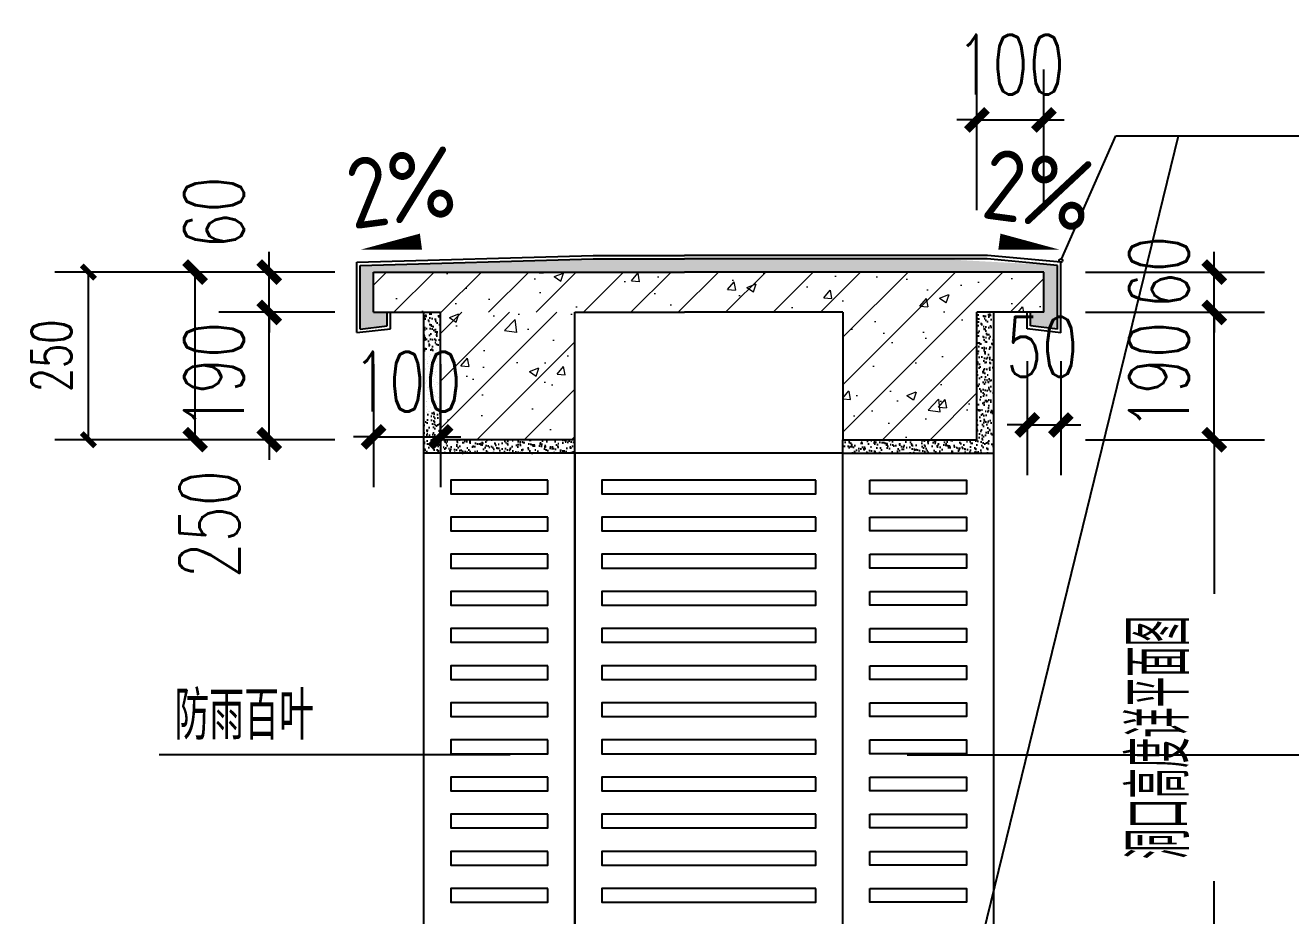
# Model space of a CAD drawing. Extents: x 1738711 to 2346805, y 1189731 to 2516152.
# Drawn here: x 2004380 to 2006267, y 1231630 to 1232958 of the extents above; entities that cross this region are included whole.
import ezdxf

# ---------------------------------------------------------------- set-up
doc = ezdxf.new("R2010")
doc.units = 0
doc.header["$LTSCALE"] = 1000
doc.header["$MEASUREMENT"] = 0
doc.linetypes.add('DASH', pattern=[0.35, 0.25, -0.1])
for name, color, linetype in [('AE-STRU-MATE', 8, 'Continuous'), ('AE-SUFC', 3, 'Continuous'), ('DIM_IDEN', 3, 'Continuous'), ('DIM_LEAD', 3, 'Continuous'), ('DIM_SYMB', 3, 'Continuous'), ('PUB_DIM', 3, 'Continuous'), ('PUB_TEXT', 7, 'Continuous'), ('WALL', 40, 'Continuous'), ('挡土墙', 163, 'Continuous'), ('线条', 9, 'Continuous')]:
    doc.layers.add(name, color=color, linetype=linetype)
doc.layers.add('填充', color=252, linetype='Continuous', lineweight=5)
doc.styles.add('_TCH_DIM', font='SIMPLEX', dxfattribs={"bigfont": 'GBCBIG'})
doc.styles.add('_TCH_DIM_T3', font='SIMPLEX', dxfattribs={"width": 0.705882, "bigfont": 'GBCBIG'})
doc.styles.get("Standard").update_dxf_attribs({"font": 'gbenor.shx', "bigfont": 'gbcbig.shx'})
doc.dimstyles.new('_TCH_ARCH&&20', dxfattribs={"dimtxt": 59.5, "dimasz": 20, "dimexe": 50, "dimexo": 60, "dimgap": 25.25, "dimtad": 1, "dimdec": 0, "dimzin": 0, "dimdsep": 46, "dimtxsty": '_TCH_DIM_T3', "dimblk": 'ARCHTICK', "dimcen": 0.09, "dimclrt": 7, "dimazin": 2, "dimtfac": 1, "dimtdec": 0, "dimtix": 1, "dimtmove": 2, "dimatfit": 3, "dimfxl": 1, "dimtolj": 1, "dimtzin": 0, "dimarcsym": 0})
doc.dimstyles.new('_TCH_ARCH&&30', dxfattribs={"dimtxt": 89.25, "dimasz": 30, "dimexe": 75, "dimexo": 90, "dimgap": 37.875, "dimtad": 1, "dimdec": 0, "dimzin": 0, "dimdsep": 46, "dimtxsty": '_TCH_DIM_T3', "dimblk": 'ARCHTICK', "dimcen": 0.09, "dimclrt": 7, "dimazin": 2, "dimtfac": 1, "dimtdec": 0, "dimtix": 1, "dimtmove": 2, "dimatfit": 3, "dimfxl": 20, "dimtolj": 1, "dimtzin": 0, "dimarcsym": 0})
pattern_1 = [(18.3715175, (2117464.66, 1178946.783), (3.4312861, 11.0464711), [0, -9.12, 0, -10.2, 0, -9.75]), (348.371517, (2117464.66, 1178946.783), (15.5810566, 12.5183434), [0, -4.92, 0, -8.22, 0, -3.15]), (308.371517, (2117457.687, 1178949.201), (17.66431465, -6.0907146), [0, -3, 0, -10.8, 0, -14.1]), (298.371517, (2117457.687, 1178949.201), (18.7665008, -0.9351284), [0, -1.5, 0, -7.08, 0, -8.1])]

# ---------------------------------------------------------------- blocks, each defined once
blk = doc.blocks.new('_ArchTick')
at = {"color": 0, "linetype": 'ByBlock', "const_width": 0.4}
blk.add_lwpolyline([(-0.5, -0.5), (0.5, 0.5)], dxfattribs=at)
blk = doc.blocks.new('*D299')
at = {"layer": 'Defpoints', "color": 0, "transparency": 16777216}
for p in [(2004473.8, 1232589.9), (2004796.8, 1232589.9), (2004796.8, 1232339.9)]:
    blk.add_point(p, dxfattribs=at)
at = {"layer": 'PUB_DIM', "color": 0, "lineweight": -2, "transparency": 16777216}
for p, q in [((2004736.8, 1232589.9), (2004423.8, 1232589.9)), ((2004473.8, 1232339.9), (2004473.8, 1232589.9)), ((2004736.8, 1232339.9), (2004423.8, 1232339.9))]:
    blk.add_line(p, q, dxfattribs=at)
at = {"layer": 'PUB_DIM', "color": 0, "lineweight": -2, "transparency": 16777216, "xscale": 20, "yscale": 20, "zscale": 20}
for p, rotation in [((2004473.8, 1232589.9), 90), ((2004473.8, 1232339.9), 270)]:
    blk.add_blockref('_ArchTick', p, dxfattribs=dict(at, rotation=rotation))
at = {"layer": 'PUB_DIM', "color": 7, "transparency": 16777216, "insert": (2004418.8, 1232464.9), "char_height": 59.5, "attachment_point": 5, "rotation": 90, "style": '_TCH_DIM_T3'}
blk.add_mtext('\\A1;250', dxfattribs=at)
blk = doc.blocks.new('*D300')
at = {"layer": 'Defpoints', "color": 0, "transparency": 16777216}
for p in [(2004633, 1232589.9), (2004860.4, 1232589.9), (2004860.4, 1232339.9)]:
    blk.add_point(p, dxfattribs=at)
at = {"layer": 'PUB_DIM', "color": 0, "lineweight": -2, "transparency": 16777216}
for p, q in [((2004770.4, 1232589.9), (2004558, 1232589.9)), ((2004633, 1232339.9), (2004633, 1232589.9)), ((2004770.4, 1232339.9), (2004558, 1232339.9))]:
    blk.add_line(p, q, dxfattribs=at)
at = {"layer": 'PUB_DIM', "color": 0, "lineweight": -2, "transparency": 16777216, "xscale": 30, "yscale": 30, "zscale": 30}
for p, rotation in [((2004633, 1232589.9), 90), ((2004633, 1232339.9), 270)]:
    blk.add_blockref('_ArchTick', p, dxfattribs=dict(at, rotation=rotation))
at = {"layer": 'PUB_DIM', "color": 7, "transparency": 16777216, "insert": (2004654.5, 1232213.8), "char_height": 89.25, "attachment_point": 5, "rotation": 90, "style": '_TCH_DIM_T3'}
blk.add_mtext('\\A1;250', dxfattribs=at)
blk = doc.blocks.new('*D301')
at = {"layer": 'Defpoints', "color": 0, "transparency": 16777216}
for p in [(2004743.6, 1232529.9), (2004931.6, 1232529.9), (2004931.6, 1232339.9)]:
    blk.add_point(p, dxfattribs=at)
at = {"layer": 'PUB_DIM', "color": 0, "lineweight": -2, "transparency": 16777216}
for p, q in [((2004743.6, 1232529.9), (2004743.6, 1232559.9)), ((2004841.6, 1232529.9), (2004668.6, 1232529.9)), ((2004743.6, 1232339.9), (2004743.6, 1232529.9)), ((2004841.6, 1232339.9), (2004668.6, 1232339.9)), ((2004743.6, 1232339.9), (2004743.6, 1232309.9))]:
    blk.add_line(p, q, dxfattribs=at)
at = {"layer": 'PUB_DIM', "color": 0, "lineweight": -2, "transparency": 16777216, "xscale": 30, "yscale": 30, "zscale": 30}
for p, rotation in [((2004743.6, 1232529.9), 270), ((2004743.6, 1232339.9), 90)]:
    blk.add_blockref('_ArchTick', p, dxfattribs=dict(at, rotation=rotation))
at = {"layer": 'PUB_DIM', "color": 7, "transparency": 16777216, "insert": (2004661.1, 1232434.9), "char_height": 89.25, "attachment_point": 5, "rotation": 90, "style": '_TCH_DIM_T3'}
blk.add_mtext('\\A1;190', dxfattribs=at)
blk = doc.blocks.new('*D302')
at = {"layer": 'Defpoints', "color": 0, "transparency": 16777216}
for p in [(2004743.6, 1232589.9), (2004931.6, 1232589.9), (2004931.6, 1232529.9)]:
    blk.add_point(p, dxfattribs=at)
at = {"layer": 'PUB_DIM', "color": 0, "lineweight": -2, "transparency": 16777216}
for p, q in [((2004743.6, 1232589.9), (2004743.6, 1232619.9)), ((2004841.6, 1232589.9), (2004668.6, 1232589.9)), ((2004743.6, 1232529.9), (2004743.6, 1232589.9)), ((2004841.6, 1232529.9), (2004668.6, 1232529.9)), ((2004743.6, 1232529.9), (2004743.6, 1232499.9))]:
    blk.add_line(p, q, dxfattribs=at)
at = {"layer": 'PUB_DIM', "color": 0, "lineweight": -2, "transparency": 16777216, "xscale": 30, "yscale": 30, "zscale": 30}
for p, rotation in [((2004743.6, 1232589.9), 270), ((2004743.6, 1232529.9), 90)]:
    blk.add_blockref('_ArchTick', p, dxfattribs=dict(at, rotation=rotation))
at = {"layer": 'PUB_DIM', "color": 7, "transparency": 16777216, "insert": (2004661.1, 1232678.8), "char_height": 89.25, "attachment_point": 5, "rotation": 90, "style": '_TCH_DIM_T3'}
blk.add_mtext('\\A1;60', dxfattribs=at)
blk = doc.blocks.new('*D303')
at = {"layer": 'Defpoints', "color": 0, "transparency": 16777216}
for p in [(2005899.3, 1232816.9), (2005799.3, 1232592.5), (2005899.3, 1232592.5)]:
    blk.add_point(p, dxfattribs=at)
at = {"layer": 'PUB_DIM', "color": 0, "lineweight": -2, "transparency": 16777216}
for p, q in [((2005799.3, 1232682.5), (2005799.3, 1232891.9)), ((2005899.3, 1232682.5), (2005899.3, 1232891.9)), ((2005799.3, 1232816.9), (2005769.3, 1232816.9)), ((2005799.3, 1232816.9), (2005899.3, 1232816.9)), ((2005899.3, 1232816.9), (2005929.3, 1232816.9))]:
    blk.add_line(p, q, dxfattribs=at)
at = {"layer": 'PUB_DIM', "color": 0, "lineweight": -2, "transparency": 16777216, "xscale": 30, "yscale": 30, "zscale": 30}
blk.add_blockref('_ArchTick', (2005799.3, 1232816.9), dxfattribs=at)
at = {"layer": 'PUB_DIM', "color": 0, "lineweight": -2, "transparency": 16777216, "xscale": 30, "yscale": 30, "zscale": 30, "rotation": 180}
blk.add_blockref('_ArchTick', (2005899.3, 1232816.9), dxfattribs=at)
at = {"layer": 'PUB_DIM', "color": 7, "transparency": 16777216, "insert": (2005849.3, 1232899.4), "char_height": 89.25, "attachment_point": 5, "style": '_TCH_DIM_T3'}
blk.add_mtext('\\A1;100', dxfattribs=at)
blk = doc.blocks.new('*D304')
at = {"layer": 'Defpoints', "color": 0, "transparency": 16777216}
for p in [(2004899.3, 1232542.5), (2004999.3, 1232542.5), (2004999.3, 1232344)]:
    blk.add_point(p, dxfattribs=at)
at = {"layer": 'PUB_DIM', "color": 0, "lineweight": -2, "transparency": 16777216}
for p, q in [((2004899.3, 1232452.5), (2004899.3, 1232269)), ((2004999.3, 1232452.5), (2004999.3, 1232269)), ((2004899.3, 1232344), (2004869.3, 1232344)), ((2004899.3, 1232344), (2004999.3, 1232344)), ((2004999.3, 1232344), (2005029.3, 1232344))]:
    blk.add_line(p, q, dxfattribs=at)
at = {"layer": 'PUB_DIM', "color": 0, "lineweight": -2, "transparency": 16777216, "xscale": 30, "yscale": 30, "zscale": 30}
blk.add_blockref('_ArchTick', (2004899.3, 1232344), dxfattribs=at)
at = {"layer": 'PUB_DIM', "color": 0, "lineweight": -2, "transparency": 16777216, "xscale": 30, "yscale": 30, "zscale": 30, "rotation": 180}
blk.add_blockref('_ArchTick', (2004999.3, 1232344), dxfattribs=at)
at = {"layer": 'PUB_DIM', "color": 7, "transparency": 16777216, "insert": (2004949.3, 1232426.5), "char_height": 89.25, "attachment_point": 5, "style": '_TCH_DIM_T3'}
blk.add_mtext('\\A1;100', dxfattribs=at)
blk = doc.blocks.new('*D306')
at = {"layer": 'Defpoints', "color": 0, "transparency": 16777216}
for p in [(2005871.3, 1232339.9), (2006153.3, 1232339.9), (2005871.3, 1231579.9)]:
    blk.add_point(p, dxfattribs=at)
at = {"layer": 'PUB_DIM', "color": 0, "lineweight": -2, "transparency": 16777216}
for p, q in [((2005961.3, 1232339.9), (2006228.3, 1232339.9)), ((2006153.3, 1232339.9), (2006153.3, 1232110)), ((2006153.3, 1231579.9), (2006153.3, 1231681.3)), ((2005961.3, 1231579.9), (2006228.3, 1231579.9))]:
    blk.add_line(p, q, dxfattribs=at)
at = {"layer": 'PUB_DIM', "color": 0, "lineweight": -2, "transparency": 16777216, "xscale": 30, "yscale": 30, "zscale": 30}
for p, rotation in [((2006153.3, 1232339.9), 90), ((2006153.3, 1231579.9), 270)]:
    blk.add_blockref('_ArchTick', p, dxfattribs=dict(at, rotation=rotation))
at = {"layer": 'PUB_DIM', "color": 7, "transparency": 16777216, "insert": (2006070.8, 1231895.7), "char_height": 89.25, "attachment_point": 5, "rotation": 90, "style": '_TCH_DIM_T3'}
blk.add_mtext('\\A1;洞口高度详平面图', dxfattribs=at)
blk = doc.blocks.new('*D307')
at = {"layer": 'Defpoints', "color": 0, "transparency": 16777216}
for p in [(2005871.3, 1232529.9), (2006153.3, 1232529.9), (2005871.3, 1232339.9)]:
    blk.add_point(p, dxfattribs=at)
at = {"layer": 'PUB_DIM', "color": 0, "lineweight": -2, "transparency": 16777216}
for p, q in [((2006153.3, 1232529.9), (2006153.3, 1232559.9)), ((2005961.3, 1232529.9), (2006228.3, 1232529.9)), ((2006153.3, 1232339.9), (2006153.3, 1232529.9)), ((2005961.3, 1232339.9), (2006228.3, 1232339.9)), ((2006153.3, 1232339.9), (2006153.3, 1232309.9))]:
    blk.add_line(p, q, dxfattribs=at)
at = {"layer": 'PUB_DIM', "color": 0, "lineweight": -2, "transparency": 16777216, "xscale": 30, "yscale": 30, "zscale": 30}
for p, rotation in [((2006153.3, 1232529.9), 270), ((2006153.3, 1232339.9), 90)]:
    blk.add_blockref('_ArchTick', p, dxfattribs=dict(at, rotation=rotation))
at = {"layer": 'PUB_DIM', "color": 7, "transparency": 16777216, "insert": (2006070.8, 1232434.9), "char_height": 89.25, "attachment_point": 5, "rotation": 90, "style": '_TCH_DIM_T3'}
blk.add_mtext('\\A1;190', dxfattribs=at)
blk = doc.blocks.new('*D308')
at = {"layer": 'Defpoints', "color": 0, "transparency": 16777216}
for p in [(2005871.3, 1232589.9), (2006153.3, 1232589.9), (2005871.3, 1232529.9)]:
    blk.add_point(p, dxfattribs=at)
at = {"layer": 'PUB_DIM', "color": 0, "lineweight": -2, "transparency": 16777216}
for p, q in [((2006153.3, 1232589.9), (2006153.3, 1232619.9)), ((2005961.3, 1232589.9), (2006228.3, 1232589.9)), ((2006153.3, 1232529.9), (2006153.3, 1232589.9)), ((2005961.3, 1232529.9), (2006228.3, 1232529.9)), ((2006153.3, 1232529.9), (2006153.3, 1232499.9))]:
    blk.add_line(p, q, dxfattribs=at)
at = {"layer": 'PUB_DIM', "color": 0, "lineweight": -2, "transparency": 16777216, "xscale": 30, "yscale": 30, "zscale": 30}
for p, rotation in [((2006153.3, 1232589.9), 270), ((2006153.3, 1232529.9), 90)]:
    blk.add_blockref('_ArchTick', p, dxfattribs=dict(at, rotation=rotation))
at = {"layer": 'PUB_DIM', "color": 7, "transparency": 16777216, "insert": (2006070.8, 1232589.9), "char_height": 89.25, "attachment_point": 5, "rotation": 90, "style": '_TCH_DIM_T3'}
blk.add_mtext('\\A1;60', dxfattribs=at)
blk = doc.blocks.new('*D316')
at = {"layer": 'Defpoints', "color": 0, "transparency": 16777216}
for p in [(2005874.3, 1232546.9), (2005924.3, 1232546.9), (2005924.3, 1232361.9)]:
    blk.add_point(p, dxfattribs=at)
at = {"layer": 'PUB_DIM', "color": 0, "lineweight": -2, "transparency": 16777216}
for p, q in [((2005874.3, 1232456.9), (2005874.3, 1232286.9)), ((2005924.3, 1232456.9), (2005924.3, 1232286.9)), ((2005874.3, 1232361.9), (2005844.3, 1232361.9)), ((2005874.3, 1232361.9), (2005924.3, 1232361.9)), ((2005924.3, 1232361.9), (2005954.3, 1232361.9))]:
    blk.add_line(p, q, dxfattribs=at)
at = {"layer": 'PUB_DIM', "color": 0, "lineweight": -2, "transparency": 16777216, "xscale": 30, "yscale": 30, "zscale": 30}
blk.add_blockref('_ArchTick', (2005874.3, 1232361.9), dxfattribs=at)
at = {"layer": 'PUB_DIM', "color": 0, "lineweight": -2, "transparency": 16777216, "xscale": 30, "yscale": 30, "zscale": 30, "rotation": 180}
blk.add_blockref('_ArchTick', (2005924.3, 1232361.9), dxfattribs=at)
at = {"layer": 'PUB_DIM', "color": 7, "transparency": 16777216, "insert": (2005896.6, 1232478.5), "char_height": 89.25, "attachment_point": 5, "style": '_TCH_DIM_T3'}
blk.add_mtext('\\A1;50', dxfattribs=at)

msp = doc.modelspace()

# ---------------------------------------------------------------- hatches: boundary and pattern name
at = {"layer": 'AE-STRU-MATE'}
h = msp.add_hatch(dxfattribs=at)
h.set_pattern_fill('粉刷', color=256, scale=3, style=0)
h.set_pattern_definition(pattern_1)
h.paths.add_polyline_path([(2005363, 1232609.9), (2005226.7, 1232609.9), (2004879.3, 1232599.9), (2004879.3, 1232504.9), (2004919.3, 1232509.9), (2004919.3, 1232529.9), (2004899.3, 1232529.9), (2004899.3, 1232589.9), (2005363, 1232589.9), (2005899.3, 1232589.9), (2005899.3, 1232529.9), (2005879.3, 1232529.9), (2005879.3, 1232509.9), (2005919.3, 1232504.9), (2005919.3, 1232599.9), (2005734.6, 1232609.9)])
h = msp.add_hatch(dxfattribs=at)
h.set_pattern_fill('粉刷', color=256, scale=3, style=0)
h.set_pattern_definition(pattern_1)
h.paths.add_polyline_path([(2004974.3, 1232529.9), (2004999.3, 1232529.9), (2004999.3, 1232339.9), (2005199.3, 1232339.9), (2005199.3, 1232319.9), (2004974.3, 1232319.9)])
h = msp.add_hatch(dxfattribs=at)
h.set_pattern_fill('粉刷', color=256, scale=3, style=0)
h.set_pattern_definition(pattern_1)
h.paths.add_polyline_path([(2005824.3, 1232529.9), (2005799.3, 1232529.9), (2005799.3, 1232339.9), (2005599.3, 1232339.9), (2005599.3, 1232319.9), (2005824.3, 1232319.9)])
at = {"layer": '填充'}
h = msp.add_hatch(dxfattribs=at)
h.set_pattern_fill('钢筋混凝土', color=256, scale=20, style=0)
h.set_pattern_definition([(45, (1901206.53, 909250.37), (-35.355339, 35.355339), []), (50, (1901206.53, 909250.37), (143.452037, -12.550427), [15, -165]), (355, (1901206.53, 909250.37), (-27.750267, 150.438427), [12, -132]), (100.4514, (1901218.48, 909249.32), (115.701876, 137.88791), [12.74804, -140.22842]), (46.1842, (1901206.53, 909290.37), (213.44821, -33.1038), [22.5, -247.5]), (96.6356, (1901224.32, 909287.61), (186.93254, 194.82357), [19.12206, -210.3426]), (351.1842, (1901206.53, 909290.37), (186.93239, 194.82372), [18, -198]), (21, (1901226.53, 909280.37), (119.38141, -80.52378), [15, -165]), (326, (1901226.53, 909280.37), (48.663066, 145.03001), [12, -132]), (71.4514, (1901236.48, 909273.66), (168.044526, 64.5061), [12.74804, -140.22842]), (37.5, (1901206.53, 909250.37), (2.431971, 66.578771), [0, -130.4, 0, -134, 0, -132.5]), (7.5, (1901206.53, 909250.37), (52.613907, 78.882342), [0, -76.4, 0, -127.4, 0, -50.5]), (327.5, (1901161.93, 909250.37), (106.764487, -4.510974), [0, -50, 0, -156, 0, -207]), (317.5, (1901141.93, 909250.37), (116.637234, 20.020996), [0, -65, 0, -103.6, 0, -147])])
h.paths.add_polyline_path([(2005799.3, 1232529.9), (2005899.3, 1232529.9), (2005899.3, 1232589.9), (2005363, 1232589.9), (2004899.3, 1232589.9), (2004899.3, 1232529.9), (2005363, 1232529.9), (2005599.3, 1232529.9), (2005599.3, 1232339.9), (2005799.3, 1232339.9)])
h = msp.add_hatch(dxfattribs=at)
h.set_pattern_fill('钢筋混凝土', color=256, scale=20, style=0)
h.set_pattern_definition([(45, (1951319.55, 970434.04), (-35.355339, 35.355339), []), (50, (1951319.55, 970434.04), (143.452037, -12.550427), [15, -165]), (355, (1951319.55, 970434.04), (-27.75027, 150.43843), [12, -132]), (100.4514, (1951331.5, 970433), (115.701876, 137.88791), [12.74804, -140.22842]), (46.1842, (1951319.55, 970474.04), (213.44821, -33.1038), [22.5, -247.5]), (96.6356, (1951337.34, 970471.28), (186.93254, 194.82357), [19.12206, -210.3426]), (351.1842, (1951319.55, 970474.04), (186.93239, 194.82372), [18, -198]), (21, (1951339.55, 970464.04), (119.38141, -80.52378), [15, -165]), (326, (1951339.55, 970464.04), (48.66307, 145.03001), [12, -132]), (71.4514, (1951349.5, 970457.33), (168.044526, 64.5061), [12.74804, -140.22842]), (37.5, (1951319.55, 970434.04), (2.431971, 66.578771), [0, -130.4, 0, -134, 0, -132.5]), (7.5, (1951319.55, 970434.04), (52.613907, 78.882342), [0, -76.4, 0, -127.4, 0, -50.5]), (327.5, (1951274.95, 970434.04), (106.764487, -4.510974), [0, -50, 0, -156, 0, -207]), (317.5, (1951254.95, 970434.04), (116.637234, 20.020996), [0, -65, 0, -103.6, 0, -147])])
h.paths.add_polyline_path([(2004999.3, 1230443.9), (2004554.5, 1230443.9), (2004554.5, 1230323.9), (2005199.3, 1230323.9), (2005199.3, 1231351.5), (2005027.2, 1231403.1), (2004999.3, 1231401.7)])
h.paths.add_polyline_path([(2004999.3, 1232339.9), (2005199.3, 1232339.9), (2005199.3, 1232529.9), (2004999.3, 1232529.9)])
h.paths.add_polyline_path([(2005199.3, 1231579.9), (2004999.3, 1231579.9), (2004999.3, 1231469.4), (2005008.5, 1231455.5), (2005064.6, 1231452.7), (2004999.3, 1231449.4), (2004999.3, 1231408.1), (2005061.8, 1231404.9), (2005027.2, 1231403.1), (2005199.3, 1231351.5)])

# ---------------------------------------------------------------- linework, layer by layer
at = {"layer": 'AE-SUFC', "linetype": 'DASH', "ltscale": 30}
for p, q in [((2004879.3, 1232599.9, 0), (2005226.7, 1232609.9, 0)), ((2005226.7, 1232609.9, 0), (2005363, 1232609.9, 0)), ((2005814.6, 1232609.9, 0), (2005363, 1232609.9, 0)), ((2005919.3, 1232599.9, 0), (2005814.6, 1232609.9, 0)), ((2004879.3, 1232504.9, 0), (2004879.3, 1232599.9, 0)), ((2005919.3, 1232504.9, 0), (2005919.3, 1232599.9, 0)), ((2004919.3, 1232509.9, 0), (2004919.3, 1232529.9, 0)), ((2005879.3, 1232509.9, 0), (2005879.3, 1232529.9, 0)), ((2004879.3, 1232504.9, 0), (2004919.3, 1232509.9, 0)), ((2005919.3, 1232504.9, 0), (2005879.3, 1232509.9, 0))]:
    msp.add_line(p, q, dxfattribs=at)
at = {"layer": 'DIM_IDEN'}
for p, q in [((2005809.3, 1231604.5, 0), (2006099.8, 1232792.9, 0)), ((2005925.3, 1232609.4, 0), (2006006.6, 1232792.9, 0))]:
    msp.add_line(p, q, dxfattribs=at)
msp.add_circle((2005924.4, 1232607, 0), 2.54, dxfattribs=at)
at = {"layer": 'DIM_LEAD'}
for p, q in [((2006006.6, 1232792.9), (2006720.6, 1232792.9)), ((2004881.3, 1231870.1), (2004579.6, 1231870.1)), ((2005103.2, 1231870.1), (2004881.3, 1231870.1)), ((2005695.4, 1231870.1), (2005917.4, 1231870.1)), ((2005917.4, 1231870.1), (2006555.2, 1231870.1))]:
    msp.add_line(p, q, dxfattribs=at)
at = {"layer": 'DIM_SYMB'}
for points in [[(2004994.2, 1232638.6, 0, 0, 0), (2004880.6, 1232623.5, 0, 24, 0), (2004969.9, 1232635.4, 0, 0, 0)], [(2005808.5, 1232638.6, 0, 0, 0), (2005922.1, 1232623.5, 0, 24, 0), (2005832.8, 1232635.4, 0, 0, 0)]]:
    msp.add_lwpolyline(points, format="xyseb", dxfattribs=at)
at = {"layer": 'WALL'}
for p, q in [((2004899.3, 1232529.9, 0), (2004899.3, 1232589.9, 0)), ((2004899.3, 1232589.9, 0), (2005363, 1232589.9, 0)), ((2005899.3, 1232589.9, 0), (2005363, 1232589.9, 0)), ((2005899.3, 1232529.9, 0), (2005899.3, 1232589.9, 0)), ((2004899.3, 1232529.9, 0), (2004999.3, 1232529.9, 0)), ((2004999.3, 1232339.9, 0), (2004999.3, 1232529.9, 0)), ((2005199.3, 1232339.9, 0), (2005199.3, 1232529.9, 0)), ((2005199.3, 1232529.9, 0), (2005363, 1232529.9, 0)), ((2005599.3, 1232529.9, 0), (2005363, 1232529.9, 0)), ((2005899.3, 1232529.9, 0), (2005799.3, 1232529.9, 0)), ((2005199.3, 1232339.9, 0), (2004999.3, 1232339.9, 0))]:
    msp.add_line(p, q, dxfattribs=at)
msp.add_lwpolyline([(2005599.3, 1232529.9), (2005599.3, 1232339.9), (2005799.3, 1232339.9), (2005799.3, 1232529.9)], dxfattribs=at)
at = {"layer": '挡土墙', "color": 251, "ltscale": 3}
msp.add_lwpolyline([(2005599.3, 1232319.9), (2005199.3, 1232319.9), (2005199.3, 1231609.9), (2005599.3, 1231609.9)], close=True, dxfattribs=at)
at = {"layer": '挡土墙', "ltscale": 3, "elevation": 0}
for points in [[(2005159.2, 1232279.8), (2005014.7, 1232279.8), (2005014.7, 1232259.3), (2005159.2, 1232259.3)], [(2005639.5, 1232279.8), (2005783.9, 1232279.8), (2005783.9, 1232259.3), (2005639.5, 1232259.3)], [(2005159.2, 1232224.4), (2005014.7, 1232224.4), (2005014.7, 1232203.9), (2005159.2, 1232203.9)], [(2005639.5, 1232224.4), (2005783.9, 1232224.4), (2005783.9, 1232203.9), (2005639.5, 1232203.9)], [(2005159.2, 1232169), (2005014.7, 1232169), (2005014.7, 1232148.5), (2005159.2, 1232148.5)], [(2005639.5, 1232169), (2005783.9, 1232169), (2005783.9, 1232148.5), (2005639.5, 1232148.5)], [(2005159.2, 1232113.6), (2005014.7, 1232113.6), (2005014.7, 1232093.1), (2005159.2, 1232093.1)], [(2005639.5, 1232113.6), (2005783.9, 1232113.6), (2005783.9, 1232093.1), (2005639.5, 1232093.1)], [(2005159.2, 1232058.2), (2005014.7, 1232058.2), (2005014.7, 1232037.7), (2005159.2, 1232037.7)], [(2005639.5, 1232058.2), (2005783.9, 1232058.2), (2005783.9, 1232037.7), (2005639.5, 1232037.7)], [(2005159.2, 1232002.8), (2005014.7, 1232002.8), (2005014.7, 1231982.4), (2005159.2, 1231982.4)], [(2005639.5, 1232002.8), (2005783.9, 1232002.8), (2005783.9, 1231982.4), (2005639.5, 1231982.4)], [(2005159.2, 1231947.4), (2005014.7, 1231947.4), (2005014.7, 1231927), (2005159.2, 1231927)], [(2005639.5, 1231947.4), (2005783.9, 1231947.4), (2005783.9, 1231927), (2005639.5, 1231927)], [(2005159.2, 1231892.1), (2005014.7, 1231892.1), (2005014.7, 1231871.6), (2005159.2, 1231871.6)], [(2005639.5, 1231892.1), (2005783.9, 1231892.1), (2005783.9, 1231871.6), (2005639.5, 1231871.6)], [(2005159.2, 1231836.7), (2005014.7, 1231836.7), (2005014.7, 1231816.2), (2005159.2, 1231816.2)], [(2005639.5, 1231836.7), (2005783.9, 1231836.7), (2005783.9, 1231816.2), (2005639.5, 1231816.2)], [(2005159.2, 1231781.3), (2005014.7, 1231781.3), (2005014.7, 1231760.8), (2005159.2, 1231760.8)], [(2005639.5, 1231781.3), (2005783.9, 1231781.3), (2005783.9, 1231760.8), (2005639.5, 1231760.8)], [(2005159.2, 1231725.9), (2005014.7, 1231725.9), (2005014.7, 1231705.4), (2005159.2, 1231705.4)], [(2005639.5, 1231725.9), (2005783.9, 1231725.9), (2005783.9, 1231705.4), (2005639.5, 1231705.4)], [(2005159.2, 1231670.5), (2005014.7, 1231670.5), (2005014.7, 1231650), (2005159.2, 1231650)], [(2005639.5, 1231670.5), (2005783.9, 1231670.5), (2005783.9, 1231650), (2005639.5, 1231650)]]:
    msp.add_lwpolyline(points, close=True, dxfattribs=at)
at = {"layer": '挡土墙', "color": 251, "ltscale": 3, "elevation": 0}
for points in [[(2005559.1, 1232279.8), (2005239.7, 1232279.8), (2005239.7, 1232259.3), (2005559.1, 1232259.3)], [(2005559.1, 1232224.4), (2005239.7, 1232224.4), (2005239.7, 1232203.9), (2005559.1, 1232203.9)], [(2005559.1, 1232169), (2005239.7, 1232169), (2005239.7, 1232148.5), (2005559.1, 1232148.5)], [(2005559.1, 1232113.6), (2005239.7, 1232113.6), (2005239.7, 1232093.1), (2005559.1, 1232093.1)], [(2005559.1, 1232058.2), (2005239.7, 1232058.2), (2005239.7, 1232037.7), (2005559.1, 1232037.7)], [(2005559.1, 1232002.8), (2005239.7, 1232002.8), (2005239.7, 1231982.4), (2005559.1, 1231982.4)], [(2005559.1, 1231947.4), (2005239.7, 1231947.4), (2005239.7, 1231927), (2005559.1, 1231927)], [(2005559.1, 1231892.1), (2005239.7, 1231892.1), (2005239.7, 1231871.6), (2005559.1, 1231871.6)], [(2005559.1, 1231836.7), (2005239.7, 1231836.7), (2005239.7, 1231816.2), (2005559.1, 1231816.2)], [(2005559.1, 1231781.3), (2005239.7, 1231781.3), (2005239.7, 1231760.8), (2005559.1, 1231760.8)], [(2005559.1, 1231725.9), (2005239.7, 1231725.9), (2005239.7, 1231705.4), (2005559.1, 1231705.4)], [(2005559.1, 1231670.5), (2005239.7, 1231670.5), (2005239.7, 1231650), (2005559.1, 1231650)]]:
    msp.add_lwpolyline(points, close=True, dxfattribs=at)
at = {"layer": '线条'}
for p, q in [((2004874.3, 1232604.8, 0), (2005226.6, 1232614.9, 0)), ((2005226.6, 1232614.9, 0), (2005363, 1232614.9, 0)), ((2005814.9, 1232614.9, 0), (2005363, 1232614.9, 0)), ((2005924.3, 1232604.5, 0), (2005814.9, 1232614.9, 0)), ((2004874.3, 1232499.9, 0), (2004874.3, 1232604.8, 0)), ((2005924.3, 1232499.3, 0), (2005924.3, 1232604.5, 0)), ((2004924.3, 1232505.5, 0), (2004924.3, 1232529.9, 0)), ((2004974.3, 1232319.9), (2004974.3, 1232529.9, 0)), ((2005824.3, 1231603.9, 0), (2005824.3, 1232529.9, 0)), ((2005874.3, 1232505.5, 0), (2005874.3, 1232529.9, 0)), ((2004874.3, 1232499.9, 0), (2004924.3, 1232505.5, 0)), ((2005924.3, 1232499.3, 0), (2005874.3, 1232505.5, 0)), ((2005199.3, 1231609.9, 0), (2005199.3, 1232339.9)), ((2005599.3, 1231609.9, 0), (2005599.3, 1232339.9)), ((2005199.3, 1232319.9), (2004974.3, 1232319.9)), ((2004974.3, 1230579.6, 0), (2004974.3, 1232319.9)), ((2005599.3, 1232319.9), (2005824.3, 1232319.9))]:
    msp.add_line(p, q, dxfattribs=at)

# ---------------------------------------------------------------- texts
at = {"layer": 'PUB_TEXT', "color": 7}
for rotation, p in [(7.5769, (2004867.1, 1232653.4)), (352.4231, (2005803.3, 1232671))]:
    msp.add_text('2%%%', height=105, rotation=rotation, dxfattribs=at).set_placement(p)
at = {"layer": 'PUB_TEXT', "color": 7, "style": '_TCH_DIM'}
msp.add_text('防雨百叶', height=72.34, dxfattribs=at).set_placement((2004602.1, 1231892.6))

# ---------------------------------------------------------------- dimensions: what is measured, and where the dimension line sits
at = {"layer": 'PUB_DIM'}
for p1, p2, distance, dimstyle, picture, middle in [((2005799.3, 1232592.5), (2005899.3, 1232592.5), 224.5, '_TCH_ARCH&&30', '*D303', (2005849.3, 1232899.4)), ((2004796.8, 1232339.9), (2004796.8, 1232589.9), 323.1, '_TCH_ARCH&&20', '*D299', (2004418.8, 1232464.9)), ((2004899.3, 1232542.5), (2004999.3, 1232542.5), -198.5, '_TCH_ARCH&&30', '*D304', (2004949.3, 1232426.5))]:
    dim = msp.add_aligned_dim(p1=p1, p2=p2, distance=distance, dimstyle=dimstyle, dxfattribs=at)
    dim.commit()
    dim.dimension.update_dxf_attribs({"geometry": picture, "text_midpoint": middle})
for base, p1, p2, angle, picture, middle in [((2004743.6, 1232589.9), (2004931.6, 1232529.9), (2004931.6, 1232589.9), 90, '*D302', (2004661.1, 1232678.8)), ((2006153.3, 1232589.9), (2005871.3, 1232529.9), (2005871.3, 1232589.9), 90, '*D308', (2006070.8, 1232589.9)), ((2004633, 1232589.9), (2004860.4, 1232339.9), (2004860.4, 1232589.9), 90, '*D300', (2004654.5, 1232213.8)), ((2005924.3, 1232361.9), (2005874.3, 1232546.9), (2005924.3, 1232546.9), 360, '*D316', (2005896.6, 1232478.5))]:
    dim = msp.add_linear_dim(base=base, p1=p1, p2=p2, angle=angle, dimstyle='_TCH_ARCH&&30', dxfattribs=at)
    dim.commit()
    dim.dimension.update_dxf_attribs({"geometry": picture, "text_midpoint": middle, "dimtype": 129})
for p1, p2, distance, picture, middle in [((2004931.6, 1232339.9), (2004931.6, 1232529.9), 188, '*D301', (2004661.1, 1232434.9)), ((2005871.3, 1232339.9), (2005871.3, 1232529.9), -282.1, '*D307', (2006070.8, 1232434.9))]:
    dim = msp.add_aligned_dim(p1=p1, p2=p2, distance=distance, text='190', dimstyle='_TCH_ARCH&&30', dxfattribs=at)
    dim.commit()
    dim.dimension.update_dxf_attribs({"geometry": picture, "text_midpoint": middle})
dim = msp.add_linear_dim(base=(2006153.3, 1232339.9), p1=(2005871.3, 1231579.9), p2=(2005871.3, 1232339.9), angle=90, text='洞口高度详平面图', dimstyle='_TCH_ARCH&&30', dxfattribs=at)
dim.commit()
dim.dimension.update_dxf_attribs({"geometry": '*D306', "text_midpoint": (2006070.8, 1231895.7), "dimtype": 129})

doc.saveas('drawing.dxf')
